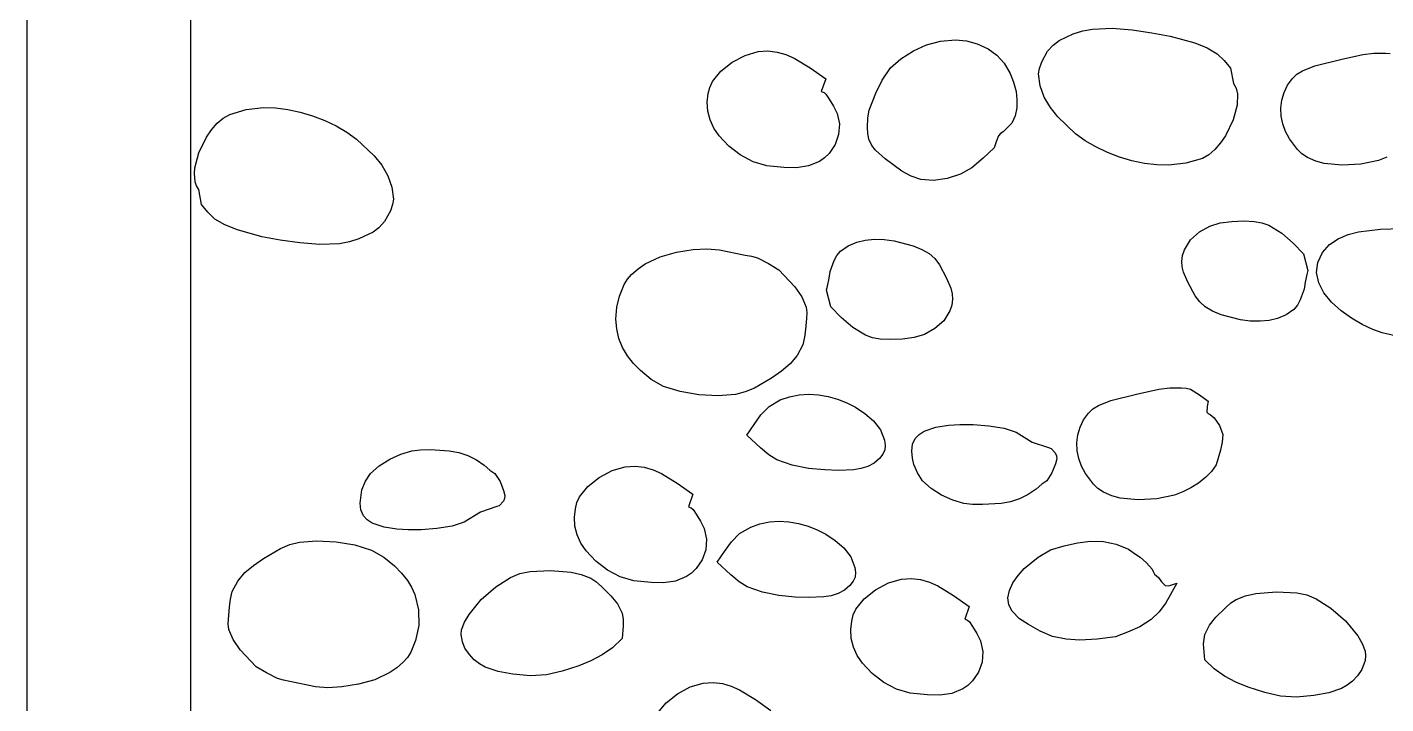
# Model space of a CAD drawing. Extents: x 2 to 598, y 382 to 3498.
# Drawn here: x 2 to 216.6, y 627.4 to 734.4 of the extents above; entities that cross this region are included whole.
import ezdxf

# ---------------------------------------------------------------- set-up
doc = ezdxf.new("R2010")
doc.units = 0

msp = doc.modelspace()

# ---------------------------------------------------------------- linework, layer by layer
at = {"layer": 'Calque 1'}
for p, q in [((1.99988, 381.978), (1.99988, 1197.98)), ((27.7753, 832.6731), (27.7753, 526.657)), ((168.718177, 733.803538), (170.25575, 734.093714)), ((170.25575, 734.093714), (173.39568, 734.232787)), ((173.39568, 734.232787), (176.553403, 733.963842)), ((176.553403, 733.963842), (179.646617, 733.5033)), ((144.073905, 731.5744), (146.279297, 732.174119)), ((146.279297, 732.174119), (148.610117, 732.3985)), ((148.610117, 732.3985), (150.348967, 732.225787)), ((150.348967, 732.225787), (152.034717, 731.7701)), ((164.063147, 731.549086), (164.982354, 732.262663)), ((164.982354, 732.262663), (167.215917, 733.3302)), ((167.215917, 733.3302), (168.718177, 733.803538)), ((179.646617, 733.5033), (182.556027, 732.9829)), ((182.556027, 732.9829), (186.406081, 731.911587)), ((186.406081, 731.911587), (188.372816, 731.123205)), ((113.35338, 728.848), (115.390684, 729.928866)), ((115.390684, 729.928866), (117.440017, 730.5257)), ((117.440017, 730.5257), (119.000591, 730.627556)), ((119.000591, 730.627556), (120.464767, 730.4575)), ((120.464767, 730.4575), (121.848674, 730.059894)), ((121.848674, 730.059894), (123.168442, 729.4791)), ((140.019417, 729.3853), (141.988944, 730.633431)), ((141.988944, 730.633431), (144.073905, 731.5744)), ((152.034717, 731.7701), (153.772056, 730.972598)), ((153.772056, 730.972598), (155.16268, 729.980612)), ((155.16268, 729.980612), (156.295697, 728.712645)), ((162.245646, 728.886175), (163.158217, 730.5769)), ((163.158217, 730.5769), (164.063147, 731.549086)), ((188.372816, 731.123205), (189.959217, 730.1862)), ((189.959217, 730.1862), (191.060817, 729.093412)), ((209.439217, 729.2831), (212.947096, 730.04105)), ((212.947096, 730.04105), (214.720981, 730.251613)), ((214.720981, 730.251613), (216.525017, 730.2587)), ((216.525017, 730.2587), (217.266397, 730.21995)), ((111.558194, 727.418984), (113.35338, 728.848)), ((123.168442, 729.4791), (125.68008, 727.9454)), ((125.68008, 727.9454), (128.128717, 726.2113)), ((137.06493, 726.021437), (138.376617, 727.9543)), ((138.376617, 727.9543), (140.019417, 729.3853)), ((156.295697, 728.712645), (157.260217, 727.0872)), ((161.752617, 727.021), (161.893578, 727.867591)), ((161.893578, 727.867591), (162.245646, 728.886175)), ((191.060817, 729.093412), (192.076917, 727.9098)), ((192.076917, 727.9098), (192.512527, 725.5033)), ((203.417614, 727.487459), (205.399208, 728.294425)), ((205.399208, 728.294425), (209.439217, 729.2831)), ((109.831642, 724.863662), (110.235217, 725.7777)), ((110.235217, 725.7777), (111.558194, 727.418984)), ((128.128717, 726.2113), (127.436317, 724.1954)), ((136.021217, 723.9649), (137.06493, 726.021437)), ((157.260217, 727.0872), (157.80478, 725.685437)), ((157.80478, 725.685437), (158.190417, 724.2254)), ((161.752627, 727.021), (161.752617, 727.021)), ((161.990974, 725.136788), (161.752627, 727.021)), ((192.512527, 725.5033), (192.949318, 724.720937)), ((201.082519, 725.222713), (201.857717, 726.291)), ((201.857717, 726.291), (202.566386, 726.946404)), ((202.566386, 726.946404), (203.417614, 727.487459)), ((109.424417, 722.5485), (109.582117, 723.8915)), ((109.582117, 723.8915), (109.831642, 724.863662)), ((127.436317, 724.1954), (127.871675, 724.042694)), ((127.871675, 724.042694), (128.173238, 723.786525)), ((128.173238, 723.786525), (128.663117, 723.0244)), ((134.99433, 721.2667), (136.021217, 723.9649)), ((158.190417, 724.2254), (158.322737, 722.950619)), ((162.642253, 723.337025), (161.990974, 725.136788)), ((163.610822, 721.67185), (162.642253, 723.337025)), ((192.949318, 724.720937), (193.157195, 723.86125)), ((193.157195, 723.86125), (193.126427, 722.0782)), ((200.172363, 722.851088), (200.522497, 724.06765)), ((200.522497, 724.06765), (201.082519, 725.222713)), ((33.9897, 720.5985), (36.604262, 721.369987)), ((36.604262, 721.369987), (39.3341, 721.6821)), ((39.3341, 721.6821), (41.209288, 721.629073)), ((41.209288, 721.629073), (43.153277, 721.386981)), ((43.153277, 721.386981), (45.126048, 720.968892)), ((109.520096, 721.122052), (109.424407, 722.5485)), ((109.424407, 722.5485), (109.424417, 722.5485)), ((109.87432, 719.744512), (109.520096, 721.122052)), ((128.663117, 723.0244), (129.342655, 721.924825)), ((129.342655, 721.924825), (129.949817, 720.748)), ((134.769528, 720.045991), (134.99433, 721.2667)), ((158.308022, 721.633425), (158.066282, 720.354669)), ((158.322737, 722.950619), (158.308022, 721.633425)), ((164.801037, 720.1914), (163.610822, 721.67185)), ((193.126427, 722.0782), (192.512096, 719.724934)), ((200.026827, 721.5983), (200.172363, 722.851088)), ((200.080381, 720.334539), (200.026827, 721.5983)), ((200.026827, 721.5983), (200.026827, 721.5983)), ((31.122409, 718.165079), (32.010509, 719.186409)), ((32.010509, 719.186409), (32.972855, 720.016372)), ((32.972855, 720.016372), (33.9897, 720.5985)), ((45.126048, 720.968892), (47.087587, 720.387875)), ((47.087587, 720.387875), (48.997878, 719.656998)), ((48.997878, 719.656998), (50.816905, 718.789331)), ((110.468562, 718.435317), (109.87432, 719.744512)), ((129.949817, 720.748), (130.30348, 719.099)), ((130.30348, 719.099), (130.173692, 717.415125)), ((134.714817, 718.5451), (134.769528, 720.045991)), ((157.517527, 719.1952), (156.151717, 717.8511)), ((158.066282, 720.354669), (157.517527, 719.1952)), ((167.592127, 717.5466), (164.801037, 720.1914)), ((192.512096, 719.724934), (191.284861, 717.23365)), ((200.327793, 719.085038), (200.080381, 720.334539)), ((200.76372, 717.875042), (200.327793, 719.085038)), ((29.101041, 714.517566), (30.3283, 717.00885)), ((30.3283, 717.00885), (31.122409, 718.165079)), ((50.816905, 718.789331), (52.504651, 717.797942)), ((52.504651, 717.797942), (54.0211, 716.6959)), ((111.284307, 717.2139), (110.468562, 718.435317)), ((112.811312, 715.581814), (111.284307, 717.2139)), ((130.173692, 717.415125), (129.610292, 715.814987)), ((134.757751, 717.599575), (134.714817, 718.5451)), ((134.714817, 718.5451), (134.714817, 718.5451)), ((134.952027, 716.6806), (134.757751, 717.599575)), ((155.419517, 717.2222), (155.044192, 716.285125)), ((155.754005, 717.561062), (155.419517, 717.2222)), ((156.151717, 717.8511), (155.754005, 717.561062)), ((169.108576, 716.444558), (167.592127, 717.5466)), ((191.284861, 717.23365), (190.490759, 716.077421)), ((201.382817, 716.7298), (200.76372, 717.875042)), ((54.0211, 716.6959), (56.8121, 714.0506)), ((114.63362, 714.187037), (112.811312, 715.581814)), ((129.610292, 715.814987), (128.663117, 714.4172)), ((135.412075, 715.690962), (134.952027, 716.6806)), ((135.98574, 714.9198), (135.412075, 715.690962)), ((137.505827, 713.5583), (135.98574, 714.9198)), ((154.746117, 715.3143), (152.991646, 713.68965)), ((155.044192, 716.285125), (154.746117, 715.3143)), ((170.796319, 715.453169), (169.108576, 716.444558)), ((172.615341, 714.585502), (170.796319, 715.453169)), ((189.602658, 715.056091), (188.6403, 714.226128)), ((190.490759, 716.077421), (189.602658, 715.056091)), ((202.632088, 715.060538), (201.382817, 716.7298)), ((203.357469, 714.38478), (202.632088, 715.060538)), ((28.4867, 712.1643), (29.101041, 714.517566)), ((56.8121, 714.0506), (58.002352, 712.570228)), ((58.002352, 712.570228), (58.970912, 710.905225)), ((116.666546, 713.124117), (114.63362, 714.187037)), ((118.825407, 712.4876), (116.666546, 713.124117)), ((121.537417, 712.2059), (118.825407, 712.4876)), ((127.145837, 713.178167), (125.394005, 712.464012)), ((127.939277, 713.725754), (127.145837, 713.178167)), ((128.663117, 714.4172), (127.939277, 713.725754)), ((140.144411, 711.624062), (137.505827, 713.5583)), ((152.991646, 713.68965), (151.183617, 712.1274)), ((174.525623, 713.854625), (172.615341, 714.585502)), ((176.48715, 713.273608), (174.525623, 713.854625)), ((178.459904, 712.855519), (176.48715, 713.273608)), ((180.403869, 712.613427), (178.459904, 712.855519)), ((182.279027, 712.5604), (180.403869, 712.613427)), ((185.008936, 712.872512), (182.279027, 712.5604)), ((187.623427, 713.644), (185.008936, 712.872512)), ((188.6403, 714.226128), (187.623427, 713.644)), ((204.233327, 713.7812), (203.357469, 714.38478)), ((205.525431, 713.181242), (204.233327, 713.7812)), ((206.879086, 712.825888), (205.525431, 713.181242)), ((209.696527, 712.589), (206.879086, 712.825888)), ((212.637561, 712.736197), (209.696527, 712.589)), ((215.425577, 713.3315), (212.637561, 712.736197)), ((216.751451, 713.8189), (215.425577, 713.3315)), ((28.4167, 711.276), (28.4867, 712.1643)), ((28.4169, 711.276), (28.4167, 711.276)), ((28.535025, 709.944237), (28.4169, 711.276)), ((58.970912, 710.905225), (59.622167, 709.105634)), ((123.495303, 712.173627), (121.537417, 712.2059)), ((125.394005, 712.464012), (123.495303, 712.173627)), ((141.604043, 710.85207), (140.144411, 711.624062)), ((143.146827, 710.328), (141.604043, 710.85207)), ((145.137496, 710.160464), (143.146827, 710.328)), ((147.332735, 710.451112), (145.137496, 710.160464)), ((149.444217, 711.130055), (147.332735, 710.451112)), ((151.183617, 712.1274), (149.444217, 711.130055)), ((28.749225, 709.317052), (28.535025, 709.944237)), ((29.1006, 708.7393), (28.749225, 709.317052)), ((29.5357, 706.3322), (29.1006, 708.7393)), ((59.622167, 709.105634), (59.8605, 707.2215)), ((30.55205, 705.148588), (29.5357, 706.3322)), ((59.719541, 706.374952), (59.367475, 705.356362)), ((59.8605, 707.2215), (59.719541, 706.374952)), ((31.6539, 704.0558), (30.55205, 705.148588)), ((33.240344, 703.118781), (31.6539, 704.0558)), ((59.367475, 705.356362), (58.4549, 703.6656)), ((35.207075, 702.330375), (33.240344, 703.118781)), ((39.0571, 701.2591), (35.207075, 702.330375)), ((56.630775, 701.979838), (54.3973, 700.9123)), ((57.549972, 702.693414), (56.630775, 701.979838)), ((58.4549, 703.6656), (57.549972, 702.693414)), ((185.76858, 700.766788), (187.166306, 702.026045)), ((187.166306, 702.026045), (188.819717, 702.9531)), ((188.819717, 702.9531), (190.422456, 703.433725)), ((190.422456, 703.433725), (192.27848, 703.688525)), ((192.27848, 703.688525), (194.151922, 703.759838)), ((194.151922, 703.759838), (195.806917, 703.69)), ((195.806917, 703.69), (197.002148, 703.478464)), ((197.002148, 703.478464), (198.119812, 703.078689)), ((198.119812, 703.078689), (200.151655, 701.846313)), ((200.151655, 701.846313), (201.960878, 700.256655)), ((210.627938, 701.611216), (212.294192, 702.054563)), ((212.294192, 702.054563), (215.774458, 702.469983)), ((215.774458, 702.469983), (219.074217, 702.5775)), ((41.9665, 700.7387), (39.0571, 701.2591)), ((45.059772, 700.278236), (41.9665, 700.7387)), ((48.217525, 700.009463), (45.059772, 700.278236)), ((51.357466, 700.148708), (48.217525, 700.009463)), ((52.895039, 700.43894), (51.357466, 700.148708)), ((54.3973, 700.9123), (52.895039, 700.43894)), ((130.457517, 698.9904), (131.697155, 699.835812)), ((131.697155, 699.835812), (133.070217, 700.3996)), ((133.070217, 700.3996), (134.366314, 700.728894)), ((134.366314, 700.728894), (135.810653, 700.867011)), ((135.810653, 700.867011), (137.347202, 700.830357)), ((137.347202, 700.830357), (138.91993, 700.635337)), ((138.91993, 700.635337), (141.9498, 699.83582)), ((141.9498, 699.83582), (143.29488, 699.264133)), ((184.782922, 699.202336), (185.76858, 700.766788)), ((201.960878, 700.256655), (203.605917, 698.5735)), ((206.604217, 698.7618), (207.726323, 700.012904)), ((207.726323, 700.012904), (209.086439, 700.946686)), ((209.086439, 700.946686), (210.627938, 701.611216)), ((99.585977, 696.956878), (101.980674, 698.086675)), ((101.980674, 698.086675), (104.557041, 698.810084)), ((104.557041, 698.810084), (107.21322, 699.2361)), ((107.21322, 699.2361), (109.373664, 699.350856)), ((109.373664, 699.350856), (111.334645, 699.196475)), ((111.334645, 699.196475), (115.38842, 698.3689)), ((115.38842, 698.3689), (116.393395, 698.186487)), ((116.393395, 698.186487), (117.36762, 697.9137)), ((117.36762, 697.9137), (119.071782, 697.012387)), ((128.834317, 695.7813), (129.445405, 697.4889)), ((129.445405, 697.4889), (129.905303, 698.301075)), ((129.905303, 698.301075), (130.457517, 698.9904)), ((143.29488, 699.264133), (144.452017, 698.5997)), ((144.452017, 698.5997), (145.343339, 697.807198)), ((145.343339, 697.807198), (146.079992, 696.821712)), ((184.365717, 697.3597), (184.493489, 698.314103)), ((184.493489, 698.314103), (184.782922, 699.202336)), ((203.605917, 698.5735), (204.298417, 695.9504)), ((205.833642, 697.183913), (206.604217, 698.7618)), ((96.836099, 694.556119), (97.47481, 695.3117)), ((97.47481, 695.3117), (98.488586, 696.205524)), ((98.488586, 696.205524), (99.585977, 696.956878)), ((119.071782, 697.012387), (120.73282, 696.027)), ((120.73282, 696.027), (123.23382, 693.3399)), ((128.676217, 694.6976), (128.834317, 695.7813)), ((146.079992, 696.821712), (147.203217, 694.6976)), ((184.434184, 696.509422), (184.365717, 697.3597)), ((184.365717, 697.3597), (184.365717, 697.3597)), ((184.663405, 695.654925), (184.434184, 696.509422)), ((185.335717, 694.0637), (184.663405, 695.654925)), ((204.298417, 695.9504), (204.120117, 695.2998)), ((205.644017, 695.6193), (205.833642, 697.183913)), ((205.998402, 693.966451), (205.644017, 695.6193)), ((205.644017, 695.6193), (205.644017, 695.6193)), ((95.53491, 691.8861), (96.306297, 693.709)), ((96.306297, 693.709), (96.836099, 694.556119)), ((123.23382, 693.3399), (124.358245, 691.756837)), ((128.235927, 692.8941), (128.418927, 693.4615)), ((128.418927, 693.4615), (128.676217, 694.6976)), ((147.203217, 694.6976), (147.87553, 693.106712)), ((186.458992, 691.939675), (185.335717, 694.0637)), ((203.863317, 694.0637), (203.704617, 692.9801)), ((204.120117, 695.2998), (203.863317, 694.0637)), ((206.832787, 692.38602), (205.998402, 693.966451)), ((95.11816, 690.105975), (95.53491, 691.8861)), ((124.358245, 691.756837), (125.04782, 690.1302)), ((128.240617, 692.8945), (128.235927, 692.8941)), ((128.240617, 692.8115), (128.240617, 692.8945)), ((128.933527, 690.1878), (128.240617, 692.8115)), ((147.87553, 693.106712), (148.10475, 692.252398)), ((148.173217, 691.4022), (148.045496, 690.447771)), ((148.10475, 692.252398), (148.173217, 691.4022)), ((187.19568, 690.9542), (186.458992, 691.939675)), ((203.09358, 691.272788), (202.633715, 690.460789)), ((203.704617, 692.9801), (203.09358, 691.272788)), ((208.042297, 690.907545), (206.832787, 692.38602)), ((94.99691, 688.2579), (95.11816, 690.105975)), ((125.04782, 690.1302), (125.149083, 689.273119)), ((125.149083, 689.273119), (125.11962, 688.341825)), ((130.578482, 688.504661), (128.933527, 690.1878)), ((147.756133, 689.559472), (146.770642, 687.994825)), ((148.045496, 690.447771), (147.756133, 689.559472)), ((188.087017, 690.1617), (187.19568, 690.9542)), ((189.244149, 689.497145), (188.087017, 690.1617)), ((190.589219, 688.925447), (189.244149, 689.497145)), ((193.619055, 688.126125), (190.589219, 688.925447)), ((200.84183, 688.92605), (199.468717, 688.3623)), ((202.081517, 689.7715), (200.84183, 688.92605)), ((202.633715, 690.460789), (202.081517, 689.7715)), ((209.522055, 689.560563), (208.042297, 690.907545)), ((211.167182, 688.37461), (209.522055, 689.560563)), ((94.99692, 688.2579), (94.99691, 688.2579)), ((95.125578, 686.712381), (94.99692, 688.2579)), ((125.11962, 688.341825), (124.92892, 686.5743)), ((132.387531, 686.915037), (130.578482, 688.504661)), ((134.4192, 685.682695), (132.387531, 686.915037)), ((145.373064, 686.735391), (143.719717, 685.8083)), ((146.770642, 687.994825), (145.373064, 686.735391)), ((195.191764, 687.931253), (193.619055, 688.126125)), ((196.728297, 687.894741), (195.191764, 687.931253)), ((198.172624, 688.032964), (196.728297, 687.894741)), ((199.468717, 688.3623), (198.172624, 688.032964)), ((212.872803, 687.379223), (211.167182, 688.37461)), ((214.53404, 686.603941), (212.872803, 687.379223)), ((95.466833, 685.201625), (95.125578, 686.712381)), ((96.024256, 683.762906), (95.466833, 685.201625)), ((124.796883, 685.360762), (124.51342, 684.1677)), ((124.92892, 686.5743), (124.796883, 685.360762)), ((135.536807, 685.282931), (134.4192, 685.682695)), ((136.732017, 685.0714), (135.536807, 685.282931)), ((138.387203, 685.001562), (136.732017, 685.0714)), ((140.260855, 685.072875), (138.387203, 685.001562)), ((142.117012, 685.327675), (140.260855, 685.072875)), ((143.719717, 685.8083), (142.117012, 685.327675)), ((216.046017, 686.0783), (214.53404, 686.603941)), ((218.069077, 685.607475), (216.046017, 686.0783)), ((96.80142, 682.4335), (96.024256, 683.762906)), ((97.777345, 681.229537), (96.80142, 682.4335)), ((123.632651, 682.502923), (122.496995, 681.164762)), ((124.51342, 684.1677), (123.632651, 682.502923)), ((98.86022, 680.1137), (97.777345, 681.229537)), ((122.496995, 681.164762), (121.137351, 680.01652)), ((100.575908, 678.70885), (98.86022, 680.1137)), ((102.50242, 677.5986), (100.575908, 678.70885)), ((119.58462, 678.9215), (116.863933, 677.324275)), ((121.137351, 680.01652), (119.58462, 678.9215)), ((105.118509, 676.789106), (102.50242, 677.5986)), ((108.100383, 676.28865), (105.118509, 676.789106)), ((111.123675, 676.128844), (108.100383, 676.28865)), ((113.86402, 676.3413), (111.123675, 676.128844)), ((115.395331, 676.725416), (113.86402, 676.3413)), ((116.863933, 677.324275), (115.395331, 676.725416)), ((122.420984, 675.980664), (123.928459, 676.280612)), ((123.928459, 676.280612), (125.461626, 676.376842)), ((125.461626, 676.376842), (127.000571, 676.28395)), ((127.000571, 676.28395), (128.525377, 676.016533)), ((128.525377, 676.016533), (130.016131, 675.589187)), ((173.177392, 675.401462), (177.217317, 676.3901)), ((177.217317, 676.3901), (180.725567, 677.1481)), ((180.725567, 677.1481), (182.499642, 677.358697)), ((182.499642, 677.358697), (184.303717, 677.3658)), ((184.303717, 677.3658), (185.044804, 677.327037)), ((185.044804, 677.327037), (185.748617, 677.1487)), ((185.748617, 677.1487), (187.181979, 676.264)), ((187.181979, 676.264), (188.559317, 675.2842)), ((117.905305, 673.122912), (119.213506, 674.421539)), ((119.213506, 674.421539), (120.959117, 675.4624)), ((120.959117, 675.4624), (122.420984, 675.980664)), ((130.016131, 675.589187), (131.452916, 675.016511)), ((131.452916, 675.016511), (132.815817, 674.3131)), ((132.815817, 674.3131), (134.318881, 673.336255)), ((169.635917, 673.398), (170.344586, 674.053408)), ((170.344586, 674.053408), (171.195811, 674.594473)), ((171.195811, 674.594473), (173.177392, 675.401462)), ((188.369417, 674.4067), (188.301917, 673.5283)), ((188.559317, 675.2842), (188.369417, 674.4067)), ((116.807684, 671.601105), (117.905305, 673.122912)), ((134.318881, 673.336255), (135.682755, 672.156037)), ((135.682755, 672.156037), (136.766184, 670.748102)), ((168.300692, 671.17465), (168.860717, 672.329712)), ((168.860717, 672.329712), (169.635917, 673.398)), ((188.301917, 673.5283), (188.515342, 673.32415)), ((188.515342, 673.32415), (188.836317, 673.1815)), ((188.836317, 673.1815), (189.469817, 672.6611)), ((189.469817, 672.6611), (190.30293, 671.403737)), ((115.693817, 669.8907), (116.807684, 671.601105)), ((117.808042, 667.8979), (115.693817, 669.8907)), ((115.693817, 669.8907), (115.693817, 669.8907)), ((136.766184, 670.748102), (137.427917, 669.0881)), ((142.269917, 669.382), (142.894986, 670.02106)), ((142.894986, 670.02106), (143.675045, 670.522819)), ((143.675045, 670.522819), (145.537733, 671.1818)), ((145.537733, 671.1818), (147.533189, 671.493681)), ((147.533189, 671.493681), (149.336617, 671.5932)), ((149.336617, 671.5932), (151.399783, 671.572742)), ((151.399783, 671.572742), (153.879743, 671.396987)), ((153.879743, 671.396987), (156.305068, 671.015864)), ((156.305068, 671.015864), (158.204327, 670.3793)), ((158.204327, 670.3793), (160.757617, 668.7965)), ((167.805017, 668.7053), (167.950555, 669.958087)), ((167.950555, 669.958087), (168.300692, 671.17465)), ((190.30293, 671.403737), (190.855317, 670.0158)), ((190.855317, 670.0158), (190.72613, 668.782112)), ((61.041064, 666.906903), (62.78, 667.4238)), ((62.78, 667.4238), (64.133163, 667.584077)), ((64.133163, 667.584077), (65.727075, 667.614987)), ((65.727075, 667.614987), (68.6587, 667.4458)), ((68.6587, 667.4458), (70.156217, 667.171181)), ((119.128639, 666.798356), (117.808042, 667.8979)), ((137.440692, 667.558837), (137.136908, 666.905783)), ((137.427917, 669.0881), (137.535264, 668.261073)), ((137.535264, 668.261073), (137.440692, 667.558837)), ((141.748027, 667.3573), (141.856163, 668.452112)), ((141.856163, 668.452112), (142.269917, 669.382)), ((160.757617, 668.7965), (163.331127, 667.9294)), ((163.331127, 667.9294), (163.746627, 667.7991)), ((163.746627, 667.7991), (164.381547, 667.078637)), ((167.858576, 667.441541), (167.805017, 668.7053)), ((167.805017, 668.7053), (167.805017, 668.7053)), ((168.105992, 666.19205), (167.858576, 667.441541)), ((190.479117, 667.5224), (189.786617, 665.2027)), ((190.72613, 668.782112), (190.479117, 667.5224)), ((57.601442, 665.045972), (59.256988, 666.09025)), ((59.256988, 666.09025), (61.041064, 666.906903)), ((70.156217, 667.171181), (71.592862, 666.68615)), ((71.592862, 666.68615), (72.948002, 666.006419)), ((72.948002, 666.006419), (74.201, 665.1477)), ((120.385017, 666.0098), (119.128639, 666.798356)), ((122.832505, 665.174112), (120.385017, 666.0098)), ((135.781864, 665.492279), (134.795968, 664.965548)), ((136.616617, 666.2263), (135.781864, 665.492279)), ((137.136908, 666.905783), (136.616617, 666.2263)), ((141.845083, 666.250775), (141.748017, 667.3576)), ((141.748017, 667.3576), (141.748027, 667.3573)), ((142.052317, 665.2848), (141.845083, 666.250775)), ((142.632172, 663.929287), (142.052317, 665.2848)), ((164.399817, 665.3708), (163.864818, 663.950762)), ((164.381547, 667.078637), (164.571975, 666.62003)), ((164.617917, 666.1517), (164.399817, 665.3708)), ((164.571975, 666.62003), (164.617917, 666.1517)), ((168.54192, 664.982084), (168.105992, 666.19205)), ((55.462113, 662.6001), (56.2481, 663.8462)), ((56.2481, 663.8462), (57.601442, 665.045972)), ((74.201, 665.1477), (75.0723, 664.3886)), ((75.0723, 664.3886), (75.864, 663.8465)), ((75.864, 663.8465), (76.694763, 662.578337)), ((90.563197, 661.798928), (92.35854, 663.22795)), ((92.35854, 663.22795), (94.396038, 664.308822)), ((94.396038, 664.308822), (96.445507, 664.9057)), ((96.445507, 664.9057), (98.006053, 665.007523)), ((98.006053, 665.007523), (99.470215, 664.837442)), ((99.470215, 664.837442), (100.85412, 664.439818)), ((100.85412, 664.439818), (102.173895, 663.859012)), ((102.173895, 663.859012), (104.685555, 662.325302)), ((125.393017, 664.6439), (122.832505, 665.174112)), ((127.986117, 664.4052), (125.393017, 664.6439)), ((130.155071, 664.305433), (127.986117, 664.4052)), ((132.533571, 664.408737), (130.155071, 664.305433)), ((133.699635, 664.614803), (132.533571, 664.408737)), ((134.795968, 664.965548), (133.699635, 664.614803)), ((143.418127, 662.6829), (142.632172, 663.929287)), ((163.864818, 663.950762), (163.034027, 662.6826)), ((169.161017, 663.8369), (168.54192, 664.982084)), ((170.41028, 662.167587), (169.161017, 663.8369)), ((188.183117, 663.2519), (187.023617, 662.324162)), ((189.070255, 664.152787), (188.183117, 663.2519)), ((189.786617, 665.2027), (189.070255, 664.152787)), ((54.5779, 659.1716), (54.8823, 661.2448)), ((54.8823, 661.2448), (55.462113, 662.6001)), ((76.694763, 662.578337), (77.2298, 661.1583)), ((77.2298, 661.1583), (77.4473, 660.378)), ((89.240197, 660.1576), (90.563197, 661.798928)), ((104.685555, 662.325302), (107.134207, 660.5912)), ((144.771469, 661.483278), (143.418127, 662.6829)), ((146.427015, 660.43915), (144.771469, 661.483278)), ((161.371627, 661.382), (160.11861, 660.523239)), ((162.242327, 662.1406), (161.371627, 661.382)), ((163.034027, 662.6826), (162.242327, 662.1406)), ((171.135659, 661.491823), (170.41028, 662.167587)), ((172.011517, 660.8882), (171.135659, 661.491823)), ((185.804358, 661.551844), (184.529641, 660.926272)), ((187.023617, 662.324162), (185.804358, 661.551844)), ((54.6874, 658.077037), (54.5779, 659.1718)), ((54.5779, 659.1718), (54.5779, 659.1716)), ((77.211225, 659.450762), (76.5766, 658.73)), ((77.40145, 659.909577), (77.211225, 659.450762)), ((77.4473, 660.378), (77.40145, 659.909577)), ((88.587, 658.2715), (88.836575, 659.243612)), ((88.836575, 659.243612), (89.240197, 660.1576)), ((107.134207, 660.5912), (106.441207, 658.5748)), ((148.211091, 659.622647), (146.427015, 660.43915)), ((149.950027, 659.1059), (148.211091, 659.622647)), ((151.303265, 658.945455), (149.950027, 659.1059)), ((152.897361, 658.914487), (151.303265, 658.945455)), ((155.829327, 659.0839), (152.897361, 658.914487)), ((157.326801, 659.358505), (155.829327, 659.0839)), ((158.763448, 659.843512), (157.326801, 659.358505)), ((160.11861, 660.523239), (158.763448, 659.843512)), ((173.303667, 660.2883), (172.011517, 660.8882)), ((174.657317, 659.932975), (173.303667, 660.2883)), ((177.474717, 659.6961), (174.657317, 659.932975)), ((180.415751, 659.843319), (177.474717, 659.6961)), ((183.203767, 660.438775), (180.415751, 659.843319)), ((184.529641, 660.926272), (183.203767, 660.438775)), ((55.0999, 657.1472), (54.6874, 658.077037)), ((55.724938, 656.508136), (55.0999, 657.1472)), ((73.5876, 657.7327), (71.0343, 656.1498)), ((76.1606, 658.5998), (73.5876, 657.7327)), ((76.5766, 658.73), (76.1606, 658.5998)), ((88.525454, 655.501572), (88.429887, 656.9279)), ((88.429887, 656.9279), (88.4299, 656.9279)), ((88.4299, 656.9279), (88.587, 658.2715)), ((106.441207, 658.5748), (106.876662, 658.422172)), ((106.876662, 658.422172), (107.178419, 658.166175)), ((107.178419, 658.166175), (107.668507, 657.4043)), ((107.668507, 657.4043), (108.348057, 656.304738)), ((56.504981, 656.006366), (55.724938, 656.508136)), ((58.367675, 655.34735), (56.504981, 656.006366)), ((60.363156, 655.035434), (58.367675, 655.34735)), ((62.1666, 654.9359), (60.363156, 655.035434)), ((64.229723, 654.956316), (62.1666, 654.9359)), ((66.709688, 655.132075), (64.229723, 654.956316)), ((69.135033, 655.513222), (66.709688, 655.132075)), ((71.0343, 656.1498), (69.135033, 655.513222)), ((88.8795, 654.1242), (88.525454, 655.501572)), ((108.348057, 656.304738), (108.955307, 655.128)), ((108.955307, 655.128), (109.308968, 653.478942)), ((114.530106, 654.333367), (116.275717, 655.3743)), ((116.275717, 655.3743), (117.737551, 655.892557)), ((117.737551, 655.892557), (119.245, 656.192548)), ((119.245, 656.192548), (120.778148, 656.288856)), ((120.778148, 656.288856), (122.31708, 656.196062)), ((122.31708, 656.196062), (123.841878, 655.928748)), ((123.841878, 655.928748), (125.332628, 655.501495)), ((125.332628, 655.501495), (126.769413, 654.928885)), ((126.769413, 654.928885), (128.132317, 654.2255)), ((42.024587, 652.00885), (43.493189, 652.607519)), ((43.493189, 652.607519), (45.0245, 652.9915)), ((45.0245, 652.9915), (47.764803, 653.203998)), ((47.764803, 653.203998), (50.7881, 653.044188)), ((50.7881, 653.044188), (53.769997, 652.543708)), ((53.769997, 652.543708), (56.3861, 651.7342)), ((89.473564, 652.815153), (88.8795, 654.1242)), ((90.289187, 651.5938), (89.473564, 652.815153)), ((109.308968, 653.478942), (109.17917, 651.795038)), ((112.124284, 651.512864), (113.221905, 653.034687)), ((113.221905, 653.034687), (114.530106, 654.333367)), ((128.132317, 654.2255), (129.635453, 653.248627)), ((129.635453, 653.248627), (130.99938, 652.068437)), ((163.654227, 651.7915), (165.805472, 652.413638)), ((165.805472, 652.413638), (167.890117, 652.8974)), ((167.890117, 652.8974), (169.959826, 653.152923)), ((169.959826, 653.152923), (172.021983, 653.098013)), ((172.021983, 653.098013), (174.032182, 652.682595)), ((174.032182, 652.682595), (175.946017, 651.8566)), ((37.751181, 649.316758), (39.3039, 650.4118)), ((39.3039, 650.4118), (42.024587, 652.00885)), ((56.3861, 651.7342), (58.312562, 650.623987)), ((58.312562, 650.623987), (60.0282, 649.2191)), ((91.816329, 649.96177), (90.289187, 651.5938)), ((109.17917, 651.795038), (108.61574, 650.194889)), ((111.010417, 649.8025), (112.124284, 651.512864)), ((130.99938, 652.068437), (132.082825, 650.66053)), ((132.082825, 650.66053), (132.744517, 649.0005)), ((159.487582, 648.798138), (161.66702, 650.631752)), ((161.66702, 650.631752), (163.654227, 651.7915)), ((175.946017, 651.8566), (177.074617, 651.0763)), ((177.074617, 651.0763), (177.787227, 650.621)), ((177.787227, 650.621), (178.788948, 649.715975)), ((35.255869, 646.830011), (36.39155, 648.168362)), ((36.39155, 648.168362), (37.751181, 649.316758)), ((60.0282, 649.2191), (61.11115, 648.103312)), ((61.11115, 648.103312), (62.087, 646.8994)), ((79.83898, 648.015033), (81.422088, 648.343612)), ((81.422088, 648.343612), (84.6536, 648.4932)), ((84.6536, 648.4932), (87.913588, 648.23875)), ((87.913588, 648.23875), (89.512264, 647.870597)), ((93.638842, 648.567013), (91.816329, 649.96177)), ((95.671955, 647.504073), (93.638842, 648.567013)), ((106.944699, 648.105655), (106.151284, 647.558069)), ((107.668507, 648.7971), (106.944699, 648.105655)), ((108.61574, 650.194889), (107.668507, 648.7971)), ((113.124605, 647.809737), (111.010417, 649.8025)), ((111.010417, 649.8025), (111.010417, 649.8025)), ((132.744517, 649.0005), (132.85182, 648.173416)), ((132.85182, 648.173416), (132.757242, 647.47115)), ((158.51052, 647.711802), (159.487582, 648.798138)), ((178.788948, 649.715975), (179.667227, 648.6914)), ((179.667227, 648.6914), (179.865127, 648.3664)), ((179.865127, 648.3664), (180.083217, 647.9111)), ((34.375, 645.1651), (35.255869, 646.830011)), ((62.087, 646.8994), (62.726504, 645.84583)), ((76.038827, 645.916548), (78.3393, 647.4096)), ((78.3393, 647.4096), (79.83898, 648.015033)), ((89.512264, 647.870597), (91.0274, 647.2793)), ((91.0274, 647.2793), (91.819502, 646.751261)), ((91.819502, 646.751261), (92.69868, 645.985537)), ((92.69868, 645.985537), (94.19461, 644.4826)), ((97.830897, 646.8675), (95.671955, 647.504073)), ((100.542897, 646.5859), (97.830897, 646.8675)), ((102.500783, 646.553569), (100.542897, 646.5859)), ((104.399477, 646.843925), (102.500783, 646.553569)), ((106.151284, 647.558069), (104.399477, 646.843925)), ((114.445225, 646.710198), (113.124605, 647.809737)), ((115.701617, 645.9216), (114.445225, 646.710198)), ((131.933117, 646.1386), (131.098393, 645.404608)), ((132.453451, 646.818084), (131.933117, 646.1386)), ((132.757242, 647.47115), (132.453451, 646.818084)), ((136.007123, 645.47215), (138.044435, 646.553022)), ((138.044435, 646.553022), (140.093827, 647.1499)), ((140.093827, 647.1499), (141.654398, 647.251695)), ((141.654398, 647.251695), (143.118573, 647.0816)), ((143.118573, 647.0816), (144.50248, 646.683974)), ((144.50248, 646.683974), (145.822248, 646.103175)), ((145.822248, 646.103175), (148.333888, 644.569487)), ((157.151195, 645.366415), (157.707092, 646.556805)), ((157.707092, 646.556805), (158.51052, 647.711802)), ((180.083217, 647.9111), (180.696627, 647.3907)), ((180.696627, 647.3907), (181.186302, 646.724238)), ((181.186302, 646.724238), (181.765827, 646.1546)), ((181.765827, 646.1546), (182.19759, 646.066075)), ((183.606527, 646.5019), (181.857186, 643.411063)), ((182.19759, 646.066075), (182.661011, 646.1718)), ((182.661011, 646.1718), (183.606527, 646.5019)), ((33.9596, 642.7586), (34.091625, 643.972087)), ((34.091625, 643.972087), (34.375, 645.1651)), ((62.726504, 645.84583), (63.224956, 644.717519)), ((63.224956, 644.717519), (63.80585, 642.313)), ((71.800505, 641.55697), (73.733037, 643.896462)), ((73.733037, 643.896462), (76.038827, 645.916548)), ((94.19461, 644.4826), (95.23971, 643.218762)), ((118.149055, 645.085925), (115.701617, 645.9216)), ((120.709517, 644.5558), (118.149055, 645.085925)), ((123.302717, 644.3176), (120.709517, 644.5558)), ((125.471623, 644.217789), (123.302717, 644.3176)), ((127.850117, 644.321087), (125.471623, 644.217789)), ((129.016182, 644.527152), (127.850117, 644.321087)), ((130.112511, 644.877892), (129.016182, 644.527152)), ((131.098393, 645.404608), (130.112511, 644.877892)), ((132.889127, 642.4018), (134.211988, 644.043128)), ((134.211988, 644.043128), (136.007123, 645.47215)), ((148.333888, 644.569487), (150.782527, 642.8354)), ((156.916727, 644.1739), (157.151195, 645.366415)), ((157.049451, 643.100038), (156.916727, 644.1739)), ((156.916727, 644.1739), (156.916727, 644.1739)), ((192.141695, 643.389897), (192.933717, 643.918)), ((192.933717, 643.918), (194.448811, 644.509269)), ((194.448811, 644.509269), (196.047492, 644.877375)), ((196.047492, 644.877375), (199.307517, 645.1319)), ((199.307517, 645.1319), (202.539029, 644.981763)), ((202.539029, 644.981763), (204.122137, 644.65303)), ((204.122137, 644.65303), (205.621817, 644.0478)), ((205.621817, 644.0478), (207.922353, 642.554827)), ((33.7394, 640.06), (33.9596, 642.7586)), ((63.80585, 642.313), (63.843969, 639.838506)), ((95.23971, 643.218762), (95.95631, 641.751)), ((95.95631, 641.751), (96.137562, 640.758923)), ((132.48524, 641.487512), (132.889127, 642.4018)), ((150.782527, 642.8354), (150.090137, 640.819)), ((157.577117, 642.0789), (157.049451, 643.100038)), ((158.754818, 640.881225), (157.577117, 642.0789)), ((180.792774, 641.999045), (179.509127, 640.7565)), ((181.857186, 643.411063), (180.792774, 641.999045)), ((189.767017, 641.1208), (191.262692, 642.624025)), ((191.262692, 642.624025), (192.141695, 643.389897)), ((207.922353, 642.554827), (210.22828, 640.534913)), ((33.8407, 639.2027), (33.7394, 640.06)), ((33.7394, 640.06), (33.7394, 640.06)), ((63.843969, 639.838506), (63.3536, 637.4467)), ((70.6198, 639.1057), (71.092513, 640.332331)), ((71.092513, 640.332331), (71.800505, 641.55697)), ((96.147748, 639.764212), (95.95631, 637.7616)), ((96.137562, 640.758923), (96.147748, 639.764212)), ((132.078327, 639.1721), (132.235327, 640.5151)), ((132.235327, 640.5151), (132.48524, 641.487512)), ((150.090137, 640.819), (150.525457, 640.66628)), ((150.525457, 640.66628), (150.827023, 640.410087)), ((150.827023, 640.410087), (151.316927, 639.648)), ((151.316927, 639.648), (151.996472, 638.548425)), ((160.150627, 639.954), (158.754818, 640.881225)), ((161.985982, 638.901888), (160.150627, 639.954)), ((177.751465, 639.613675), (175.787927, 638.7401)), ((179.509127, 640.7565), (177.751465, 639.613675)), ((188.005317, 638.3892), (188.721917, 639.856963)), ((188.721917, 639.856963), (189.767017, 641.1208)), ((210.22828, 640.534913), (212.16095, 638.195592)), ((34.530275, 637.576063), (33.8407, 639.2027)), ((35.6547, 635.993), (34.530275, 637.576063)), ((63.3536, 637.4467), (62.582212, 635.623875)), ((70.5468, 638.4075), (70.6198, 639.1057)), ((70.547, 638.4075), (70.5468, 638.4075)), ((70.741663, 637.242362), (70.547, 638.4075)), ((95.95631, 637.7616), (94.467091, 636.304628)), ((132.078337, 639.1721), (132.078327, 639.1721)), ((132.173968, 637.74573), (132.078337, 639.1721)), ((132.528162, 636.368362), (132.173968, 637.74573)), ((151.996472, 638.548425), (152.603627, 637.3716)), ((152.603627, 637.3716), (152.957294, 635.7226)), ((163.931227, 638.0678), (161.985982, 638.901888)), ((166.09166, 637.633525), (163.931227, 638.0678)), ((168.265817, 637.5045), (166.09166, 637.633525)), ((171.020297, 637.648925), (168.265817, 637.5045)), ((173.887727, 638.0461), (171.020297, 637.648925)), ((175.787927, 638.7401), (173.887727, 638.0461)), ((187.802217, 636.9004), (188.005317, 638.3892)), ((212.16095, 638.195592), (212.868987, 636.971009)), ((38.1557, 633.3059), (35.6547, 635.993)), ((62.582212, 635.623875), (62.052411, 634.776737)), ((71.1542, 636.2438), (70.741663, 637.242362)), ((71.849339, 635.220748), (71.1542, 636.2438)), ((72.614428, 634.397522), (71.849339, 635.220748)), ((94.467091, 636.304628), (92.829342, 635.152625)), ((133.122393, 635.059339), (132.528162, 636.368362)), ((152.957294, 635.7226), (152.827506, 634.038725)), ((188.005317, 634.4003), (187.802217, 636.9004)), ((187.802217, 636.9004), (187.802217, 636.9004)), ((212.868987, 636.971009), (213.341717, 635.7444)), ((213.341717, 635.7444), (213.41434, 635.046031)), ((39.816725, 632.320763), (38.1557, 633.3059)), ((60.399924, 633.127276), (59.302533, 632.375923)), ((61.4137, 634.0211), (60.399924, 633.127276)), ((62.052411, 634.776737), (61.4137, 634.0211)), ((73.450209, 633.746416), (72.614428, 634.397522)), ((74.357425, 633.239725), (73.450209, 633.746416)), ((76.389134, 632.548766), (74.357425, 633.239725)), ((89.1272, 633.4471), (86.485059, 632.569622)), ((91.0478, 634.226484), (89.1272, 633.4471)), ((92.829342, 635.152625), (91.0478, 634.226484)), ((133.938137, 633.838), (133.122393, 635.059339)), ((135.465142, 632.205928), (133.938137, 633.838)), ((152.827506, 634.038725), (152.264103, 632.438587)), ((189.494533, 632.943328), (188.005317, 634.4003)), ((213.317004, 634.2679), (212.807417, 632.8826)), ((213.41434, 635.046031), (213.317004, 634.2679)), ((41.5208, 631.4197), (39.816725, 632.320763)), ((42.495112, 631.146862), (41.5208, 631.4197)), ((43.5001, 630.9644), (42.495112, 631.146862)), ((47.553875, 630.136587), (43.5001, 630.9644)), ((56.907837, 631.246137), (54.331473, 630.522758)), ((59.302533, 632.375923), (56.907837, 631.246137)), ((78.7155, 632.103), (76.389134, 632.548766)), ((81.484541, 631.853116), (78.7155, 632.103)), ((84.00595, 632.023475), (81.484541, 631.853116)), ((86.485059, 632.569622), (84.00595, 632.023475)), ((137.28745, 630.811175), (135.465142, 632.205928)), ((151.316927, 631.0408), (150.59309, 630.349383)), ((152.264103, 632.438587), (151.316927, 631.0408)), ((191.132267, 631.791325), (189.494533, 632.943328)), ((192.913776, 630.865184), (191.132267, 631.791325)), ((211.347139, 631.036186), (210.511267, 630.384982)), ((212.112281, 631.859494), (211.347139, 631.036186)), ((212.807417, 632.8826), (212.112281, 631.859494)), ((49.514856, 629.982064), (47.553875, 630.136587)), ((51.6753, 630.0968), (49.514856, 629.982064)), ((54.331473, 630.522758), (51.6753, 630.0968)), ((102.904507, 627.589564), (104.699849, 629.018762)), ((104.699849, 629.018762), (106.737348, 630.09983)), ((106.737348, 630.09983), (108.786817, 630.6968)), ((108.786817, 630.6968), (110.347391, 630.798598)), ((110.347391, 630.798598), (111.811567, 630.62845)), ((111.811567, 630.62845), (113.195474, 630.230734)), ((113.195474, 630.230734), (114.515242, 629.649825)), ((114.515242, 629.649825), (117.02688, 628.115937)), ((139.320376, 629.748259), (137.28745, 630.811175)), ((141.479237, 629.1117), (139.320376, 629.748259)), ((144.191237, 628.8295), (141.479237, 629.1117)), ((146.149123, 628.797241), (144.191237, 628.8295)), ((148.047823, 629.08765), (146.149123, 628.797241)), ((149.799653, 629.801809), (148.047823, 629.08765)), ((150.59309, 630.349383), (149.799653, 629.801809)), ((194.834317, 630.0858), (192.913776, 630.865184)), ((197.476437, 629.208441), (194.834317, 630.0858)), ((199.955404, 628.662075), (197.476437, 629.208441)), ((207.572033, 629.187045), (205.245617, 628.7412)), ((209.603942, 629.878187), (207.572033, 629.187045)), ((210.511267, 630.384982), (209.603942, 629.878187)), ((101.581507, 625.9482), (102.904507, 627.589564)), ((117.02688, 628.115937), (119.475517, 626.3818)), ((202.476653, 628.491422), (199.955404, 628.662075)), ((205.245617, 628.7412), (202.476653, 628.491422))]:
    msp.add_line(p, q, dxfattribs=at)

doc.saveas('drawing.dxf')
